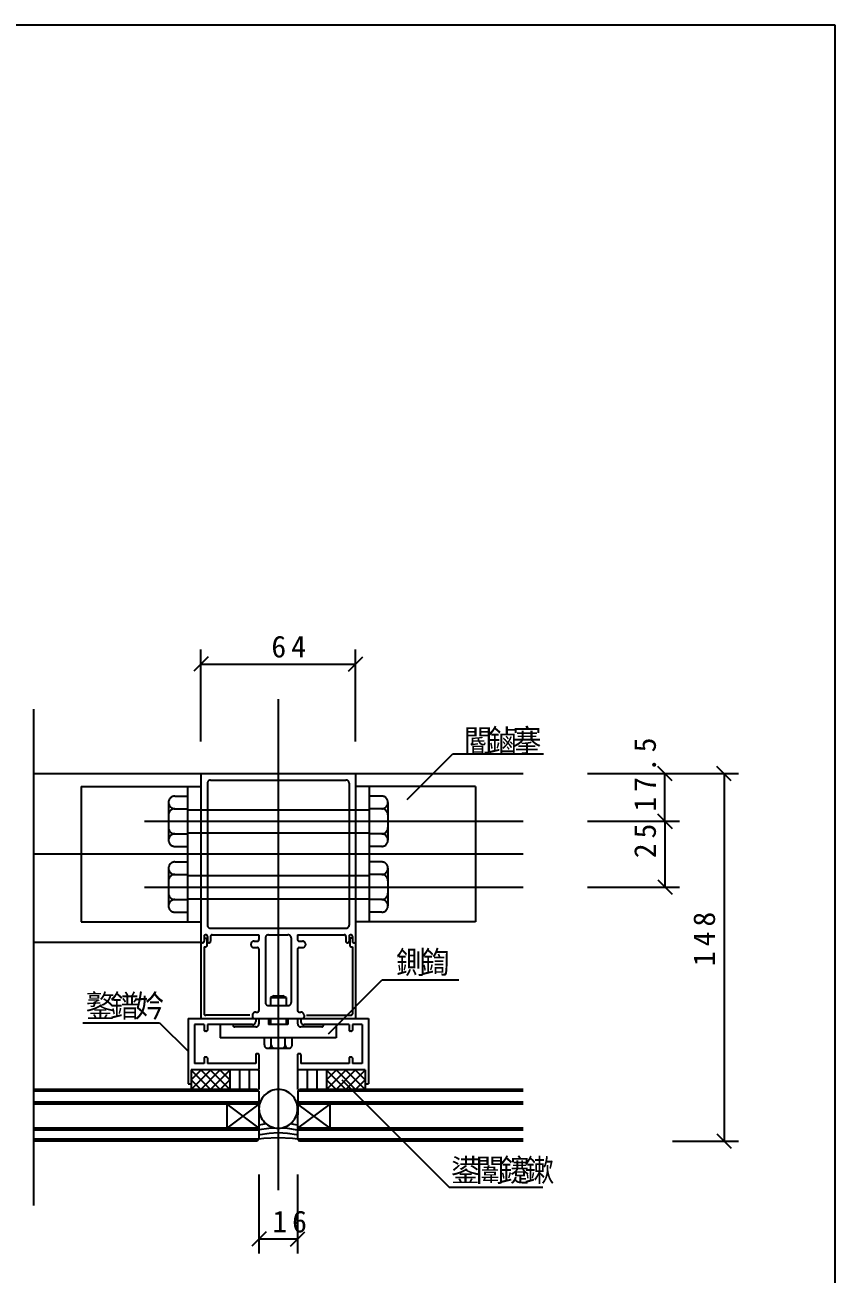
# Model space of a CAD drawing. Header units: metres. Extents: x 0 to 420, y 0 to 297.
# Drawn here: x 308.3 to 420, y 124.6 to 297 of the extents above; entities that cross this region are included whole.
import ezdxf

# ---------------------------------------------------------------- set-up
doc = ezdxf.new("R2010")
doc.units = ezdxf.units.M

msp = doc.modelspace()

# ---------------------------------------------------------------- linework, layer by layer
for p, q in [((420, 297), (0, 297)), ((420, 0), (420, 297)), ((332.54, 198.2), (332.54, 210.87)), ((353.88, 198.2), (353.88, 210.87)), ((333.54, 209.87), (331.54, 207.87)), ((332.54, 208.87), (353.88, 208.87)), ((352.88, 207.87), (354.88, 209.87)), ((343.21, 204.04), (343.21, 136.29)), ((309.43, 202.65), (309.43, 134.2)), ((360.99, 190.2), (367.27, 196.48)), ((367.27, 196.48), (379.77, 196.48)), ((309.43, 193.76), (376.99, 193.76)), ((332.54, 193.76), (332.54, 171.54)), ((353.88, 193.76), (353.88, 171.54)), ((385.88, 193.76), (398.54, 193.76)), ((397.54, 192.76), (395.54, 194.76)), ((396.54, 187.18), (396.54, 193.76)), ((397.59, 193.76), (406.7, 193.76)), ((405.7, 192.76), (403.7, 194.76)), ((404.7, 193.76), (404.7, 143.09)), ((316.01, 191.98), (316.01, 173.31)), ((316.01, 191.98), (332.54, 191.98)), ((330.68, 191.98), (330.68, 173.31)), ((333.43, 192.43), (333.43, 172.87)), ((333.88, 192.87), (352.54, 192.87)), ((352.99, 192.43), (352.99, 172.87)), ((370.41, 191.98), (353.88, 191.98)), ((355.74, 191.98), (355.74, 173.31)), ((370.41, 191.98), (370.41, 173.31)), ((328.08, 189.78), (328.08, 184.58)), ((328.94, 190.65), (330.68, 190.65)), ((357.48, 190.65), (355.74, 190.65)), ((358.34, 189.78), (358.34, 184.58)), ((328.08, 188.05), (328.08, 186.31)), ((328.94, 188.91), (330.68, 188.91)), ((330.68, 188.78), (355.74, 188.78)), ((357.48, 188.91), (355.74, 188.91)), ((358.34, 188.05), (358.34, 186.31)), ((395.54, 188.18), (397.54, 186.18)), ((397.54, 186.18), (395.54, 188.18)), ((324.74, 187.18), (376.99, 187.18)), ((385.88, 187.18), (398.54, 187.18)), ((385.88, 187.18), (398.54, 187.18)), ((396.54, 187.18), (396.54, 178.11)), ((328.94, 185.45), (330.68, 185.45)), ((330.68, 185.58), (355.74, 185.58)), ((357.48, 185.45), (355.74, 185.45)), ((328.94, 183.71), (330.68, 183.71)), ((357.48, 183.71), (355.74, 183.71)), ((376.99, 182.65), (309.43, 182.65)), ((328.94, 181.58), (330.68, 181.58)), ((357.48, 181.58), (355.74, 181.58)), ((328.08, 180.71), (328.08, 175.51)), ((328.94, 179.85), (330.68, 179.85)), ((330.68, 179.71), (355.74, 179.71)), ((357.48, 179.85), (355.74, 179.85)), ((358.34, 180.71), (358.34, 175.51)), ((324.74, 178.11), (376.99, 178.11)), ((328.08, 178.98), (328.08, 177.25)), ((358.34, 178.98), (358.34, 177.25)), ((385.88, 178.11), (398.54, 178.11)), ((395.54, 179.11), (397.54, 177.11)), ((328.94, 176.38), (330.68, 176.38)), ((330.68, 176.51), (355.74, 176.51)), ((357.48, 176.38), (355.74, 176.38)), ((328.94, 174.65), (330.68, 174.65)), ((357.48, 174.65), (355.74, 174.65)), ((316.01, 173.31), (332.54, 173.31)), ((333.88, 172.43), (352.54, 172.43)), ((370.41, 173.31), (353.88, 173.31)), ((332.54, 171.54), (332.54, 170.65)), ((332.99, 171.31), (332.99, 170.65)), ((332.99, 171.08), (333.36, 171.08)), ((333.21, 171.54), (333.21, 171.54)), ((333.36, 171.08), (333.36, 169.96)), ((333.43, 171.31), (333.43, 170.65)), ((333.88, 171.31), (333.88, 170.65)), ((334.1, 171.54), (340.54, 171.54)), ((340.54, 171.54), (340.54, 170.87)), ((341.43, 171.09), (341.43, 162.2)), ((341.88, 171.54), (344.54, 171.54)), ((344.99, 171.09), (344.99, 162.2)), ((345.88, 171.54), (352.32, 171.54)), ((345.88, 171.54), (345.88, 170.87)), ((352.54, 171.31), (352.54, 170.65)), ((352.99, 171.31), (352.99, 170.65)), ((353.43, 171.08), (353.06, 171.08)), ((353.06, 171.08), (353.06, 169.96)), ((353.43, 171.31), (353.43, 170.65)), ((353.88, 171.54), (353.88, 170.65)), ((332.58, 170.46), (309.43, 170.46)), ((332.54, 170.65), (332.54, 170.56)), ((332.54, 170.56), (332.54, 159.98)), ((332.77, 170.43), (332.68, 170.43)), ((332.99, 169.88), (332.99, 160.65)), ((333.65, 170.43), (333.65, 170.43)), ((339.88, 170.65), (340.32, 170.65)), ((339.88, 169.76), (340.32, 169.76)), ((340.54, 169.54), (340.54, 161.09)), ((345.88, 169.54), (345.88, 161.09)), ((346.1, 170.65), (346.54, 170.65)), ((346.1, 169.76), (346.54, 169.76)), ((352.77, 170.43), (352.77, 170.43)), ((353.43, 169.88), (353.43, 160.65)), ((353.65, 170.43), (353.74, 170.43)), ((353.88, 170.65), (353.88, 170.56)), ((353.88, 170.56), (353.88, 159.98)), ((350.13, 157.87), (357.53, 165.33)), ((357.53, 165.33), (368.1, 165.32)), ((342.14, 162.86), (342.14, 161.76)), ((342.14, 162.86), (344.28, 162.86)), ((342.58, 163.09), (343.84, 163.09)), ((344.28, 162.86), (344.28, 161.76)), ((339.3, 160.43), (333.21, 160.43)), ((339.66, 160.43), (339.65, 160.2)), ((340.1, 160.87), (340.32, 160.87)), ((341.88, 161.76), (344.54, 161.76)), ((346.1, 160.87), (346.32, 160.87)), ((346.77, 160.43), (346.77, 160.2)), ((347.12, 160.43), (353.21, 160.43)), ((316.27, 159.4), (326.84, 159.4)), ((326.84, 159.4), (330.77, 155.47)), ((330.77, 159.98), (355.65, 159.98)), ((330.77, 159.98), (330.77, 150.96)), ((331.65, 159.14), (331.65, 153.76)), ((332.99, 159.14), (331.65, 159.14)), ((332.99, 159.14), (332.99, 158.38)), ((339.65, 159.14), (333.43, 159.14)), ((333.43, 159.14), (333.43, 158.38)), ((335.21, 159.14), (335.21, 157.31)), ((336.99, 159.14), (336.99, 159.05)), ((340.1, 158.83), (337.21, 158.83)), ((340.1, 159.98), (340.1, 159.58)), ((340.54, 159.98), (340.54, 159.27)), ((341.88, 159.98), (341.88, 159.14)), ((344.54, 159.14), (341.88, 159.14)), ((342.14, 159.98), (342.14, 159.14)), ((344.28, 159.98), (344.28, 159.14)), ((344.54, 159.98), (344.54, 159.14)), ((345.88, 159.98), (345.88, 159.27)), ((346.32, 159.98), (346.32, 159.58)), ((349.21, 158.83), (346.32, 158.83)), ((352.99, 159.14), (346.77, 159.14)), ((349.43, 159.14), (349.43, 159.05)), ((351.21, 159.14), (351.21, 157.31)), ((352.99, 159.14), (352.99, 158.38)), ((354.77, 159.14), (353.43, 159.14)), ((353.43, 159.14), (353.43, 158.38)), ((354.77, 159.14), (354.77, 153.76)), ((355.65, 159.98), (355.65, 150.96)), ((333.3, 158.25), (333.12, 158.25)), ((351.21, 157.31), (335.21, 157.31)), ((341.29, 156.35), (341.29, 157.31)), ((342.25, 156.35), (342.25, 157.31)), ((344.17, 156.35), (344.17, 157.31)), ((345.13, 156.35), (345.13, 157.31)), ((353.3, 158.25), (353.12, 158.25)), ((344.65, 155.87), (341.77, 155.87)), ((343.69, 155.87), (342.73, 155.87)), ((332.99, 153.76), (331.65, 153.76)), ((332.99, 154.51), (332.99, 153.76)), ((333.3, 154.65), (333.12, 154.65)), ((333.43, 154.51), (333.43, 153.76)), ((340.1, 153.76), (333.43, 153.76)), ((340.1, 154.99), (340.1, 153.76)), ((340.41, 155.13), (340.23, 155.13)), ((340.54, 154.99), (340.54, 153.05)), ((345.88, 154.99), (345.88, 153.05)), ((346.19, 155.13), (346.01, 155.13)), ((346.32, 154.99), (346.32, 153.76)), ((352.99, 153.76), (346.32, 153.76)), ((352.99, 154.51), (352.99, 153.76)), ((353.3, 154.65), (353.12, 154.65)), ((353.43, 154.51), (353.43, 153.76)), ((354.77, 153.76), (353.43, 153.76)), ((340.41, 152.91), (331.21, 152.91)), ((331.21, 152.91), (331.21, 150.2)), ((331.21, 151.54), (332.59, 152.91)), ((331.21, 150.2), (333.92, 152.91)), ((333.88, 150.2), (331.21, 152.87)), ((335.21, 150.2), (332.54, 152.91)), ((332.54, 150.2), (335.21, 152.91)), ((336.54, 150.2), (333.83, 152.91)), ((333.88, 150.2), (336.54, 152.87)), ((336.54, 151.54), (335.17, 152.91)), ((336.54, 152.91), (336.54, 150.2)), ((337.88, 152.91), (337.88, 150.2)), ((339.21, 152.91), (339.21, 150.2)), ((340.54, 152.91), (340.54, 150.2)), ((345.88, 152.91), (345.88, 150.2)), ((355.21, 152.91), (346.01, 152.91)), ((347.21, 152.91), (347.21, 150.2)), ((348.54, 152.91), (348.54, 150.2)), ((349.88, 152.91), (349.88, 150.2)), ((349.88, 151.54), (351.25, 152.91)), ((349.88, 150.2), (352.59, 152.91)), ((352.54, 150.2), (349.88, 152.87)), ((353.88, 150.2), (351.21, 152.91)), ((351.21, 150.2), (353.88, 152.91)), ((355.21, 150.2), (352.5, 152.91)), ((352.54, 150.2), (355.21, 152.87)), ((355.21, 151.54), (353.83, 152.91)), ((355.21, 152.91), (355.21, 150.2)), ((340.28, 150.2), (309.43, 150.2)), ((330.77, 150.96), (331.21, 150.96)), ((332.54, 150.2), (331.21, 151.54)), ((335.21, 150.2), (336.54, 151.54)), ((340.54, 149.94), (340.28, 150.2)), ((345.89, 149.94), (346.15, 150.21)), ((376.99, 150.2), (346.15, 150.2)), ((351.21, 150.2), (349.88, 151.54)), ((351.98, 151.51), (366.76, 136.73)), ((353.88, 150.2), (355.21, 151.54)), ((355.21, 150.96), (355.65, 150.96)), ((340.54, 149.94), (309.43, 149.94)), ((340.54, 148.43), (309.43, 148.43)), ((340.54, 149.94), (340.54, 143.36)), ((376.99, 149.94), (345.88, 149.94)), ((345.89, 149.94), (345.88, 143.36)), ((376.99, 148.43), (345.88, 148.43)), ((340.54, 148.16), (309.43, 148.16)), ((336.1, 148.16), (340.54, 144.87)), ((340.54, 148.16), (336.1, 144.87)), ((336.1, 148.16), (336.1, 144.87)), ((376.99, 148.16), (345.88, 148.16)), ((345.88, 148.16), (350.32, 144.87)), ((350.32, 148.16), (345.88, 144.87)), ((350.32, 148.16), (350.32, 144.87)), ((340.54, 144.87), (309.43, 144.87)), ((376.99, 144.87), (345.88, 144.87)), ((340.54, 144.6), (309.43, 144.6)), ((340.54, 143.36), (309.43, 143.36)), ((340.28, 143.09), (309.43, 143.09)), ((340.54, 143.36), (340.28, 143.09)), ((376.99, 144.6), (345.88, 144.6)), ((376.99, 143.36), (345.88, 143.36)), ((345.89, 143.36), (346.15, 143.09)), ((376.99, 143.09), (346.15, 143.09)), ((397.59, 143.09), (406.7, 143.09)), ((403.7, 144.09), (405.7, 142.09)), ((340.54, 138.47), (340.54, 127.58)), ((345.88, 138.47), (345.88, 127.58)), ((366.76, 136.73), (379.72, 136.73)), ((341.54, 130.58), (339.54, 128.58)), ((340.54, 129.58), (345.88, 129.58)), ((344.88, 128.58), (346.88, 130.58))]:
    msp.add_line(p, q)
for points in [[(333.88, 192.87), (333.83, 192.87), (333.79, 192.86), (333.75, 192.85), (333.71, 192.84), (333.67, 192.82), (333.63, 192.8), (333.59, 192.77), (333.56, 192.74), (333.53, 192.71), (333.51, 192.67), (333.48, 192.64), (333.47, 192.6), (333.45, 192.55), (333.44, 192.51), (333.43, 192.47), (333.43, 192.43), (333.43, 192.43)], [(352.99, 192.43), (352.99, 192.47), (352.98, 192.51), (352.97, 192.55), (352.95, 192.6), (352.94, 192.64), (352.91, 192.67), (352.89, 192.71), (352.86, 192.74), (352.83, 192.77), (352.79, 192.8), (352.75, 192.82), (352.71, 192.84), (352.67, 192.85), (352.63, 192.86), (352.59, 192.87), (352.54, 192.87), (352.54, 192.87)], [(328.94, 190.65), (328.86, 190.64), (328.77, 190.63), (328.69, 190.61), (328.61, 190.58), (328.53, 190.55), (328.46, 190.5), (328.39, 190.45), (328.33, 190.39), (328.27, 190.33), (328.22, 190.26), (328.18, 190.19), (328.14, 190.11), (328.11, 190.03), (328.09, 189.95), (328.08, 189.87), (328.08, 189.78), (328.08, 189.7), (328.09, 189.61), (328.11, 189.53), (328.14, 189.45), (328.18, 189.37), (328.22, 189.3), (328.27, 189.23), (328.33, 189.17), (328.39, 189.11), (328.46, 189.06), (328.53, 189.02), (328.61, 188.98), (328.69, 188.95), (328.77, 188.93), (328.86, 188.92), (328.94, 188.91)], [(357.48, 188.91), (357.56, 188.92), (357.65, 188.93), (357.73, 188.95), (357.81, 188.98), (357.89, 189.02), (357.96, 189.06), (358.03, 189.11), (358.09, 189.17), (358.15, 189.23), (358.2, 189.3), (358.24, 189.37), (358.28, 189.45), (358.31, 189.53), (358.33, 189.61), (358.34, 189.7), (358.34, 189.78), (358.34, 189.87), (358.33, 189.95), (358.31, 190.03), (358.28, 190.11), (358.24, 190.19), (358.2, 190.26), (358.15, 190.33), (358.09, 190.39), (358.03, 190.45), (357.96, 190.5), (357.89, 190.55), (357.81, 190.58), (357.73, 190.61), (357.65, 190.63), (357.56, 190.64), (357.48, 190.65), (357.48, 190.65)], [(328.94, 188.91), (328.86, 188.91), (328.77, 188.9), (328.69, 188.88), (328.61, 188.85), (328.53, 188.81), (328.46, 188.77), (328.39, 188.72), (328.33, 188.66), (328.27, 188.6), (328.22, 188.53), (328.18, 188.46), (328.14, 188.38), (328.11, 188.3), (328.09, 188.22), (328.08, 188.13), (328.08, 188.05), (328.08, 188.05)], [(358.34, 188.05), (358.34, 188.13), (358.33, 188.22), (358.31, 188.3), (358.28, 188.38), (358.24, 188.46), (358.2, 188.53), (358.15, 188.6), (358.09, 188.66), (358.03, 188.72), (357.96, 188.77), (357.89, 188.81), (357.81, 188.85), (357.73, 188.88), (357.65, 188.9), (357.56, 188.91), (357.48, 188.91), (357.48, 188.91)], [(328.08, 186.31), (328.08, 186.23), (328.09, 186.15), (328.11, 186.06), (328.14, 185.98), (328.18, 185.91), (328.22, 185.83), (328.27, 185.77), (328.33, 185.7), (328.39, 185.64), (328.46, 185.59), (328.53, 185.55), (328.61, 185.51), (328.69, 185.49), (328.77, 185.46), (328.86, 185.45), (328.94, 185.45)], [(357.48, 185.45), (357.56, 185.45), (357.65, 185.46), (357.73, 185.49), (357.81, 185.51), (357.89, 185.55), (357.96, 185.59), (358.03, 185.64), (358.09, 185.7), (358.15, 185.77), (358.2, 185.83), (358.24, 185.91), (358.28, 185.98), (358.31, 186.06), (358.33, 186.15), (358.34, 186.23), (358.34, 186.31)], [(328.94, 185.45), (328.86, 185.44), (328.77, 185.43), (328.69, 185.41), (328.61, 185.38), (328.53, 185.35), (328.46, 185.3), (328.39, 185.25), (328.33, 185.19), (328.27, 185.13), (328.22, 185.06), (328.18, 184.99), (328.14, 184.91), (328.11, 184.83), (328.09, 184.75), (328.08, 184.67), (328.08, 184.58), (328.08, 184.5), (328.09, 184.41), (328.11, 184.33), (328.14, 184.25), (328.18, 184.17), (328.22, 184.1), (328.27, 184.03), (328.33, 183.97), (328.39, 183.91), (328.46, 183.86), (328.53, 183.82), (328.61, 183.78), (328.69, 183.75), (328.77, 183.73), (328.86, 183.72), (328.94, 183.71)], [(357.48, 183.71), (357.56, 183.72), (357.65, 183.73), (357.73, 183.75), (357.81, 183.78), (357.89, 183.82), (357.96, 183.86), (358.03, 183.91), (358.09, 183.97), (358.15, 184.03), (358.2, 184.1), (358.24, 184.17), (358.28, 184.25), (358.31, 184.33), (358.33, 184.41), (358.34, 184.5), (358.34, 184.58), (358.34, 184.67), (358.33, 184.75), (358.31, 184.83), (358.28, 184.91), (358.24, 184.99), (358.2, 185.06), (358.15, 185.13), (358.09, 185.19), (358.03, 185.25), (357.96, 185.3), (357.89, 185.35), (357.81, 185.38), (357.73, 185.41), (357.65, 185.43), (357.56, 185.44), (357.48, 185.45), (357.48, 185.45)], [(328.94, 181.58), (328.86, 181.58), (328.77, 181.56), (328.69, 181.54), (328.61, 181.52), (328.53, 181.48), (328.46, 181.44), (328.39, 181.38), (328.33, 181.33), (328.27, 181.26), (328.22, 181.2), (328.18, 181.12), (328.14, 181.05), (328.11, 180.97), (328.09, 180.88), (328.08, 180.8), (328.08, 180.71), (328.08, 180.63), (328.09, 180.55), (328.11, 180.46), (328.14, 180.38), (328.18, 180.31), (328.22, 180.23), (328.27, 180.17), (328.33, 180.1), (328.39, 180.04), (328.46, 179.99), (328.53, 179.95), (328.61, 179.91), (328.69, 179.89), (328.77, 179.86), (328.86, 179.85), (328.94, 179.85)], [(357.48, 179.85), (357.56, 179.85), (357.65, 179.86), (357.73, 179.89), (357.81, 179.91), (357.89, 179.95), (357.96, 179.99), (358.03, 180.04), (358.09, 180.1), (358.15, 180.17), (358.2, 180.23), (358.24, 180.31), (358.28, 180.38), (358.31, 180.46), (358.33, 180.55), (358.34, 180.63), (358.34, 180.71), (358.34, 180.8), (358.33, 180.88), (358.31, 180.97), (358.28, 181.05), (358.24, 181.12), (358.2, 181.2), (358.15, 181.26), (358.09, 181.33), (358.03, 181.38), (357.96, 181.44), (357.89, 181.48), (357.81, 181.52), (357.73, 181.54), (357.65, 181.56), (357.56, 181.58), (357.48, 181.58), (357.48, 181.58)], [(328.94, 179.85), (328.86, 179.84), (328.77, 179.83), (328.69, 179.81), (328.61, 179.78), (328.53, 179.75), (328.46, 179.7), (328.39, 179.65), (328.33, 179.59), (328.27, 179.53), (328.22, 179.46), (328.18, 179.39), (328.14, 179.31), (328.11, 179.23), (328.09, 179.15), (328.08, 179.07), (328.08, 178.98), (328.08, 178.98)], [(358.34, 178.98), (358.34, 179.07), (358.33, 179.15), (358.31, 179.23), (358.28, 179.31), (358.24, 179.39), (358.2, 179.46), (358.15, 179.53), (358.09, 179.59), (358.03, 179.65), (357.96, 179.7), (357.89, 179.75), (357.81, 179.78), (357.73, 179.81), (357.65, 179.83), (357.56, 179.84), (357.48, 179.85), (357.48, 179.85)], [(328.08, 177.25), (328.08, 177.16), (328.09, 177.08), (328.11, 177), (328.14, 176.92), (328.18, 176.84), (328.22, 176.77), (328.27, 176.7), (328.33, 176.64), (328.39, 176.58), (328.46, 176.53), (328.53, 176.48), (328.61, 176.45), (328.69, 176.42), (328.77, 176.4), (328.86, 176.39), (328.94, 176.38)], [(328.94, 176.38), (328.86, 176.38), (328.77, 176.36), (328.69, 176.34), (328.61, 176.32), (328.53, 176.28), (328.46, 176.24), (328.39, 176.18), (328.33, 176.13), (328.27, 176.06), (328.22, 176), (328.18, 175.92), (328.14, 175.85), (328.11, 175.77), (328.09, 175.68), (328.08, 175.6), (328.08, 175.51), (328.08, 175.43), (328.09, 175.35), (328.11, 175.26), (328.14, 175.18), (328.18, 175.11), (328.22, 175.03), (328.27, 174.97), (328.33, 174.9), (328.39, 174.84), (328.46, 174.79), (328.53, 174.75), (328.61, 174.71), (328.69, 174.69), (328.77, 174.66), (328.86, 174.65), (328.94, 174.65)], [(357.48, 176.38), (357.56, 176.39), (357.65, 176.4), (357.73, 176.42), (357.81, 176.45), (357.89, 176.48), (357.96, 176.53), (358.03, 176.58), (358.09, 176.64), (358.15, 176.7), (358.2, 176.77), (358.24, 176.84), (358.28, 176.92), (358.31, 177), (358.33, 177.08), (358.34, 177.16), (358.34, 177.25)], [(357.48, 174.65), (357.56, 174.65), (357.65, 174.66), (357.73, 174.69), (357.81, 174.71), (357.89, 174.75), (357.96, 174.79), (358.03, 174.84), (358.09, 174.9), (358.15, 174.97), (358.2, 175.03), (358.24, 175.11), (358.28, 175.18), (358.31, 175.26), (358.33, 175.35), (358.34, 175.43), (358.34, 175.51), (358.34, 175.6), (358.33, 175.68), (358.31, 175.77), (358.28, 175.85), (358.24, 175.92), (358.2, 176), (358.15, 176.06), (358.09, 176.13), (358.03, 176.18), (357.96, 176.24), (357.89, 176.28), (357.81, 176.32), (357.73, 176.34), (357.65, 176.36), (357.56, 176.38), (357.48, 176.38), (357.48, 176.38)], [(333.43, 172.87), (333.43, 172.83), (333.44, 172.78), (333.45, 172.74), (333.47, 172.7), (333.48, 172.66), (333.51, 172.62), (333.53, 172.59), (333.56, 172.56), (333.59, 172.53), (333.63, 172.5), (333.67, 172.48), (333.71, 172.46), (333.75, 172.45), (333.79, 172.43), (333.83, 172.43), (333.88, 172.43)], [(352.54, 172.43), (352.59, 172.43), (352.63, 172.43), (352.67, 172.45), (352.71, 172.46), (352.75, 172.48), (352.79, 172.5), (352.83, 172.53), (352.86, 172.56), (352.89, 172.59), (352.91, 172.62), (352.94, 172.66), (352.95, 172.7), (352.97, 172.74), (352.98, 172.78), (352.99, 172.83), (352.99, 172.87)], [(333.21, 171.54), (333.19, 171.54), (333.17, 171.53), (333.15, 171.53), (333.12, 171.52), (333.11, 171.51), (333.09, 171.5), (333.07, 171.49), (333.05, 171.47), (333.04, 171.46), (333.03, 171.44), (333.01, 171.42), (333, 171.4), (333, 171.38), (332.99, 171.36), (332.99, 171.34), (332.99, 171.31), (332.99, 171.31)], [(333.43, 171.31), (333.43, 171.34), (333.43, 171.36), (333.42, 171.38), (333.42, 171.4), (333.41, 171.42), (333.39, 171.44), (333.38, 171.46), (333.37, 171.47), (333.35, 171.49), (333.33, 171.5), (333.31, 171.51), (333.3, 171.52), (333.27, 171.53), (333.25, 171.53), (333.23, 171.54), (333.21, 171.54), (333.21, 171.54)], [(334.1, 171.54), (334.08, 171.54), (334.06, 171.53), (334.03, 171.53), (334.01, 171.52), (333.99, 171.51), (333.98, 171.5), (333.96, 171.49), (333.94, 171.47), (333.93, 171.46), (333.91, 171.44), (333.9, 171.42), (333.89, 171.4), (333.89, 171.38), (333.88, 171.36), (333.88, 171.34), (333.88, 171.31), (333.88, 171.31)], [(340.32, 170.65), (340.34, 170.65), (340.36, 170.65), (340.39, 170.66), (340.41, 170.67), (340.43, 170.67), (340.44, 170.69), (340.46, 170.7), (340.48, 170.71), (340.49, 170.73), (340.51, 170.75), (340.52, 170.77), (340.53, 170.79), (340.53, 170.81), (340.54, 170.83), (340.54, 170.85), (340.54, 170.87)], [(341.88, 171.54), (341.83, 171.53), (341.79, 171.53), (341.75, 171.52), (341.71, 171.5), (341.67, 171.48), (341.63, 171.46), (341.59, 171.44), (341.56, 171.41), (341.53, 171.37), (341.51, 171.34), (341.48, 171.3), (341.47, 171.26), (341.45, 171.22), (341.44, 171.18), (341.43, 171.14), (341.43, 171.09), (341.43, 171.09)], [(344.99, 171.09), (344.99, 171.14), (344.98, 171.18), (344.97, 171.22), (344.95, 171.26), (344.94, 171.3), (344.91, 171.34), (344.89, 171.37), (344.86, 171.41), (344.83, 171.44), (344.79, 171.46), (344.75, 171.48), (344.71, 171.5), (344.67, 171.52), (344.63, 171.53), (344.59, 171.53), (344.54, 171.54), (344.54, 171.54)], [(345.88, 170.87), (345.88, 170.85), (345.88, 170.83), (345.89, 170.81), (345.89, 170.79), (345.9, 170.77), (345.91, 170.75), (345.93, 170.73), (345.94, 170.71), (345.96, 170.7), (345.98, 170.69), (345.99, 170.67), (346.01, 170.67), (346.03, 170.66), (346.06, 170.65), (346.08, 170.65), (346.1, 170.65)], [(352.54, 171.31), (352.54, 171.34), (352.54, 171.36), (352.53, 171.38), (352.53, 171.4), (352.52, 171.42), (352.51, 171.44), (352.49, 171.46), (352.48, 171.47), (352.46, 171.49), (352.44, 171.5), (352.43, 171.51), (352.41, 171.52), (352.39, 171.53), (352.36, 171.53), (352.34, 171.54), (352.32, 171.54), (352.32, 171.54)], [(353.21, 171.54), (353.19, 171.54), (353.17, 171.53), (353.15, 171.53), (353.12, 171.52), (353.11, 171.51), (353.09, 171.5), (353.07, 171.49), (353.05, 171.47), (353.04, 171.46), (353.03, 171.44), (353.01, 171.42), (353, 171.4), (353, 171.38), (352.99, 171.36), (352.99, 171.34), (352.99, 171.31), (352.99, 171.31)], [(353.43, 171.31), (353.43, 171.34), (353.43, 171.36), (353.42, 171.38), (353.42, 171.4), (353.41, 171.42), (353.39, 171.44), (353.38, 171.46), (353.37, 171.47), (353.35, 171.49), (353.33, 171.5), (353.31, 171.51), (353.3, 171.52), (353.27, 171.53), (353.25, 171.53), (353.23, 171.54), (353.21, 171.54), (353.21, 171.54)], [(332.54, 170.56), (332.54, 170.55), (332.55, 170.53), (332.55, 170.52), (332.55, 170.51), (332.56, 170.5), (332.57, 170.49), (332.57, 170.47), (332.58, 170.46), (332.59, 170.46), (332.6, 170.45), (332.61, 170.44), (332.63, 170.44), (332.64, 170.43), (332.65, 170.43), (332.66, 170.43), (332.68, 170.43)], [(332.77, 170.43), (332.79, 170.43), (332.81, 170.43), (332.83, 170.44), (332.85, 170.44), (332.87, 170.45), (332.89, 170.46), (332.91, 170.48), (332.92, 170.49), (332.94, 170.51), (332.95, 170.52), (332.96, 170.54), (332.97, 170.56), (332.98, 170.58), (332.98, 170.6), (332.99, 170.63), (332.99, 170.65)], [(332.99, 169.88), (333.01, 169.87), (333.05, 169.87), (333.09, 169.86), (333.13, 169.87), (333.17, 169.87), (333.21, 169.88), (333.25, 169.9), (333.29, 169.91), (333.32, 169.94), (333.36, 169.96), (333.36, 169.96)], [(333.43, 170.65), (333.43, 170.63), (333.44, 170.6), (333.44, 170.58), (333.45, 170.56), (333.46, 170.54), (333.47, 170.52), (333.48, 170.51), (333.5, 170.49), (333.51, 170.48), (333.53, 170.46), (333.55, 170.45), (333.57, 170.44), (333.59, 170.44), (333.61, 170.43), (333.63, 170.43), (333.65, 170.43)], [(333.65, 170.43), (333.68, 170.43), (333.7, 170.43), (333.72, 170.44), (333.74, 170.44), (333.76, 170.45), (333.78, 170.46), (333.8, 170.48), (333.81, 170.49), (333.83, 170.51), (333.84, 170.52), (333.85, 170.54), (333.86, 170.56), (333.87, 170.58), (333.87, 170.6), (333.88, 170.63), (333.88, 170.65)], [(339.88, 170.65), (339.83, 170.65), (339.79, 170.64), (339.75, 170.63), (339.71, 170.61), (339.67, 170.6), (339.63, 170.57), (339.59, 170.55), (339.56, 170.52), (339.53, 170.49), (339.51, 170.45), (339.48, 170.41), (339.47, 170.37), (339.45, 170.33), (339.44, 170.29), (339.43, 170.25), (339.43, 170.2), (339.43, 170.2)], [(339.43, 170.2), (339.43, 170.16), (339.44, 170.12), (339.45, 170.07), (339.47, 170.03), (339.48, 169.99), (339.51, 169.96), (339.53, 169.92), (339.56, 169.89), (339.59, 169.86), (339.63, 169.83), (339.67, 169.81), (339.71, 169.79), (339.75, 169.78), (339.79, 169.77), (339.83, 169.76), (339.88, 169.76)], [(340.54, 169.54), (340.54, 169.56), (340.54, 169.58), (340.53, 169.6), (340.53, 169.62), (340.52, 169.64), (340.51, 169.66), (340.49, 169.68), (340.48, 169.69), (340.46, 169.71), (340.44, 169.72), (340.43, 169.73), (340.41, 169.74), (340.39, 169.75), (340.36, 169.76), (340.34, 169.76), (340.32, 169.76), (340.32, 169.76)], [(346.1, 169.76), (346.08, 169.76), (346.06, 169.76), (346.03, 169.75), (346.01, 169.74), (345.99, 169.73), (345.98, 169.72), (345.96, 169.71), (345.94, 169.69), (345.93, 169.68), (345.91, 169.66), (345.9, 169.64), (345.89, 169.62), (345.89, 169.6), (345.88, 169.58), (345.88, 169.56), (345.88, 169.54), (345.88, 169.54)], [(346.99, 170.2), (346.99, 170.25), (346.98, 170.29), (346.97, 170.33), (346.95, 170.37), (346.94, 170.41), (346.91, 170.45), (346.89, 170.49), (346.86, 170.52), (346.83, 170.55), (346.79, 170.57), (346.75, 170.6), (346.71, 170.61), (346.67, 170.63), (346.63, 170.64), (346.59, 170.65), (346.54, 170.65), (346.54, 170.65)], [(346.54, 169.76), (346.59, 169.76), (346.63, 169.77), (346.67, 169.78), (346.71, 169.79), (346.75, 169.81), (346.79, 169.83), (346.83, 169.86), (346.86, 169.89), (346.89, 169.92), (346.91, 169.96), (346.94, 169.99), (346.95, 170.03), (346.97, 170.07), (346.98, 170.12), (346.99, 170.16), (346.99, 170.2)], [(352.54, 170.65), (352.54, 170.63), (352.55, 170.6), (352.55, 170.58), (352.56, 170.56), (352.57, 170.54), (352.58, 170.52), (352.59, 170.51), (352.61, 170.49), (352.62, 170.48), (352.64, 170.46), (352.66, 170.45), (352.68, 170.44), (352.7, 170.44), (352.72, 170.43), (352.74, 170.43), (352.77, 170.43)], [(352.77, 170.43), (352.79, 170.43), (352.81, 170.43), (352.83, 170.44), (352.85, 170.44), (352.87, 170.45), (352.89, 170.46), (352.91, 170.48), (352.92, 170.49), (352.94, 170.51), (352.95, 170.52), (352.96, 170.54), (352.97, 170.56), (352.98, 170.58), (352.98, 170.6), (352.99, 170.63), (352.99, 170.65)], [(353.06, 169.96), (353.06, 169.96), (353.1, 169.94), (353.13, 169.91), (353.17, 169.9), (353.21, 169.88), (353.25, 169.87), (353.29, 169.87), (353.33, 169.86), (353.37, 169.87), (353.41, 169.87), (353.43, 169.88)], [(353.43, 170.65), (353.43, 170.63), (353.44, 170.6), (353.44, 170.58), (353.45, 170.56), (353.46, 170.54), (353.47, 170.52), (353.48, 170.51), (353.5, 170.49), (353.51, 170.48), (353.53, 170.46), (353.55, 170.45), (353.57, 170.44), (353.59, 170.44), (353.61, 170.43), (353.63, 170.43), (353.65, 170.43)], [(353.74, 170.43), (353.76, 170.43), (353.77, 170.43), (353.78, 170.43), (353.79, 170.44), (353.81, 170.44), (353.82, 170.45), (353.83, 170.46), (353.84, 170.46), (353.85, 170.47), (353.85, 170.49), (353.86, 170.5), (353.87, 170.51), (353.87, 170.52), (353.87, 170.53), (353.88, 170.55), (353.88, 170.56)], [(341.43, 162.2), (341.43, 162.16), (341.44, 162.12), (341.45, 162.07), (341.47, 162.03), (341.48, 161.99), (341.51, 161.96), (341.53, 161.92), (341.56, 161.89), (341.59, 161.86), (341.63, 161.83), (341.67, 161.81), (341.71, 161.79), (341.75, 161.78), (341.79, 161.77), (341.83, 161.76), (341.88, 161.76)], [(342.58, 163.09), (342.35, 162.98), (342.15, 162.86), (342.14, 162.86)], [(344.28, 162.86), (344.07, 162.98), (343.85, 163.09), (343.84, 163.09)], [(344.54, 161.76), (344.59, 161.76), (344.63, 161.77), (344.67, 161.78), (344.71, 161.79), (344.75, 161.81), (344.79, 161.83), (344.83, 161.86), (344.86, 161.89), (344.89, 161.92), (344.91, 161.96), (344.94, 161.99), (344.95, 162.03), (344.97, 162.07), (344.98, 162.12), (344.99, 162.16), (344.99, 162.2)], [(332.99, 160.65), (332.99, 160.63), (332.99, 160.6), (333, 160.58), (333, 160.56), (333.01, 160.54), (333.03, 160.52), (333.04, 160.51), (333.05, 160.49), (333.07, 160.48), (333.09, 160.46), (333.11, 160.45), (333.12, 160.44), (333.15, 160.44), (333.17, 160.43), (333.19, 160.43), (333.21, 160.43)], [(340.1, 160.87), (340.06, 160.87), (340.01, 160.86), (339.97, 160.85), (339.93, 160.84), (339.89, 160.82), (339.85, 160.8), (339.82, 160.77), (339.79, 160.74), (339.76, 160.71), (339.73, 160.67), (339.71, 160.64), (339.69, 160.6), (339.67, 160.56), (339.66, 160.51), (339.66, 160.47), (339.66, 160.43)], [(340.32, 160.87), (340.34, 160.87), (340.36, 160.87), (340.39, 160.88), (340.41, 160.89), (340.43, 160.9), (340.44, 160.91), (340.46, 160.92), (340.48, 160.94), (340.49, 160.95), (340.51, 160.97), (340.52, 160.99), (340.53, 161.01), (340.53, 161.03), (340.54, 161.05), (340.54, 161.07), (340.54, 161.09)], [(345.88, 161.09), (345.88, 161.07), (345.88, 161.05), (345.89, 161.03), (345.89, 161.01), (345.9, 160.99), (345.91, 160.97), (345.93, 160.95), (345.94, 160.94), (345.96, 160.92), (345.98, 160.91), (345.99, 160.9), (346.01, 160.89), (346.03, 160.88), (346.06, 160.87), (346.08, 160.87), (346.1, 160.87)], [(346.77, 160.43), (346.76, 160.47), (346.76, 160.51), (346.75, 160.55), (346.73, 160.6), (346.71, 160.64), (346.69, 160.67), (346.66, 160.71), (346.64, 160.74), (346.6, 160.77), (346.57, 160.8), (346.53, 160.82), (346.49, 160.84), (346.45, 160.85), (346.41, 160.86), (346.36, 160.87), (346.32, 160.87), (346.32, 160.87)], [(353.21, 160.43), (353.23, 160.43), (353.25, 160.43), (353.27, 160.44), (353.3, 160.44), (353.31, 160.45), (353.33, 160.46), (353.35, 160.48), (353.37, 160.49), (353.38, 160.51), (353.39, 160.52), (353.41, 160.54), (353.42, 160.56), (353.42, 160.58), (353.43, 160.6), (353.43, 160.63), (353.43, 160.65)], [(336.99, 159.05), (336.99, 159.03), (336.99, 159), (337, 158.98), (337, 158.96), (337.01, 158.94), (337.03, 158.92), (337.04, 158.91), (337.05, 158.89), (337.07, 158.88), (337.09, 158.86), (337.11, 158.85), (337.12, 158.84), (337.15, 158.84), (337.17, 158.83), (337.19, 158.83), (337.21, 158.83)], [(339.65, 160.2), (339.66, 160.18), (339.66, 160.16), (339.66, 160.14), (339.67, 160.12), (339.68, 160.1), (339.69, 160.08), (339.7, 160.06), (339.72, 160.05), (339.74, 160.03), (339.75, 160.02), (339.77, 160.01), (339.79, 160), (339.81, 159.99), (339.83, 159.99), (339.85, 159.98), (339.88, 159.98)], [(339.65, 159.14), (339.7, 159.14), (339.74, 159.15), (339.78, 159.16), (339.82, 159.17), (339.86, 159.19), (339.9, 159.21), (339.94, 159.24), (339.97, 159.27), (340, 159.3), (340.02, 159.33), (340.05, 159.37), (340.07, 159.41), (340.08, 159.45), (340.09, 159.49), (340.1, 159.54), (340.1, 159.58)], [(340.1, 158.83), (340.14, 158.83), (340.19, 158.83), (340.23, 158.85), (340.27, 158.86), (340.31, 158.88), (340.35, 158.9), (340.38, 158.93), (340.41, 158.96), (340.44, 158.99), (340.47, 159.02), (340.49, 159.06), (340.51, 159.1), (340.52, 159.14), (340.53, 159.18), (340.54, 159.23), (340.54, 159.27)], [(345.88, 159.27), (345.88, 159.23), (345.89, 159.18), (345.9, 159.14), (345.91, 159.1), (345.93, 159.06), (345.95, 159.02), (345.98, 158.99), (346.01, 158.96), (346.04, 158.93), (346.07, 158.9), (346.11, 158.88), (346.15, 158.86), (346.19, 158.85), (346.23, 158.83), (346.28, 158.83), (346.32, 158.83)], [(346.32, 159.58), (346.32, 159.54), (346.33, 159.49), (346.34, 159.45), (346.35, 159.41), (346.37, 159.37), (346.4, 159.33), (346.42, 159.3), (346.45, 159.27), (346.48, 159.24), (346.52, 159.21), (346.56, 159.19), (346.6, 159.17), (346.64, 159.16), (346.68, 159.15), (346.72, 159.14), (346.77, 159.14)], [(346.54, 159.98), (346.57, 159.98), (346.59, 159.99), (346.61, 159.99), (346.63, 160), (346.65, 160.01), (346.67, 160.02), (346.68, 160.03), (346.7, 160.05), (346.72, 160.06), (346.73, 160.08), (346.74, 160.1), (346.75, 160.12), (346.76, 160.14), (346.76, 160.16), (346.76, 160.18), (346.77, 160.2)], [(349.21, 158.83), (349.23, 158.83), (349.25, 158.83), (349.27, 158.84), (349.3, 158.84), (349.31, 158.85), (349.33, 158.86), (349.35, 158.88), (349.37, 158.89), (349.38, 158.91), (349.39, 158.92), (349.41, 158.94), (349.42, 158.96), (349.42, 158.98), (349.43, 159), (349.43, 159.03), (349.43, 159.05)], [(332.99, 158.38), (332.99, 158.37), (332.99, 158.36), (332.99, 158.34), (333, 158.33), (333, 158.32), (333.01, 158.31), (333.02, 158.3), (333.03, 158.29), (333.04, 158.28), (333.05, 158.27), (333.06, 158.26), (333.07, 158.26), (333.08, 158.25), (333.1, 158.25), (333.11, 158.25), (333.12, 158.25)], [(333.3, 158.25), (333.31, 158.25), (333.32, 158.25), (333.34, 158.25), (333.35, 158.26), (333.36, 158.26), (333.37, 158.27), (333.38, 158.28), (333.39, 158.29), (333.4, 158.3), (333.41, 158.31), (333.42, 158.32), (333.42, 158.33), (333.43, 158.34), (333.43, 158.36), (333.43, 158.37), (333.43, 158.38)], [(352.99, 158.38), (352.99, 158.37), (352.99, 158.36), (352.99, 158.34), (353, 158.33), (353, 158.32), (353.01, 158.31), (353.02, 158.3), (353.03, 158.29), (353.04, 158.28), (353.05, 158.27), (353.06, 158.26), (353.07, 158.26), (353.08, 158.25), (353.1, 158.25), (353.11, 158.25), (353.12, 158.25)], [(353.3, 158.25), (353.31, 158.25), (353.32, 158.25), (353.34, 158.25), (353.35, 158.26), (353.36, 158.26), (353.37, 158.27), (353.38, 158.28), (353.39, 158.29), (353.4, 158.3), (353.41, 158.31), (353.42, 158.32), (353.42, 158.33), (353.43, 158.34), (353.43, 158.36), (353.43, 158.37), (353.43, 158.38)], [(341.29, 156.35), (341.29, 156.31), (341.3, 156.26), (341.31, 156.22), (341.33, 156.17), (341.35, 156.13), (341.37, 156.09), (341.4, 156.05), (341.43, 156.02), (341.47, 155.98), (341.5, 155.96), (341.54, 155.93), (341.59, 155.91), (341.63, 155.9), (341.68, 155.88), (341.72, 155.88), (341.77, 155.87), (341.82, 155.88), (341.86, 155.88), (341.91, 155.9), (341.95, 155.91), (342, 155.93), (342.04, 155.96), (342.07, 155.98), (342.11, 156.02), (342.14, 156.05), (342.17, 156.09), (342.19, 156.13), (342.21, 156.17), (342.23, 156.22), (342.24, 156.26), (342.25, 156.31), (342.25, 156.35)], [(342.25, 156.35), (342.25, 156.31), (342.26, 156.26), (342.27, 156.22), (342.29, 156.17), (342.31, 156.13), (342.33, 156.09), (342.36, 156.05), (342.39, 156.02), (342.43, 155.98), (342.46, 155.96), (342.5, 155.93), (342.55, 155.91), (342.59, 155.9), (342.64, 155.88), (342.68, 155.88), (342.73, 155.87)], [(343.69, 155.87), (343.74, 155.88), (343.78, 155.88), (343.83, 155.9), (343.87, 155.91), (343.92, 155.93), (343.96, 155.96), (343.99, 155.98), (344.03, 156.02), (344.06, 156.05), (344.09, 156.09), (344.11, 156.13), (344.13, 156.17), (344.15, 156.22), (344.16, 156.26), (344.17, 156.31), (344.17, 156.35)], [(344.17, 156.35), (344.17, 156.31), (344.18, 156.26), (344.19, 156.22), (344.21, 156.17), (344.23, 156.13), (344.25, 156.09), (344.28, 156.05), (344.31, 156.02), (344.35, 155.98), (344.38, 155.96), (344.42, 155.93), (344.47, 155.91), (344.51, 155.9), (344.56, 155.88), (344.6, 155.88), (344.65, 155.87), (344.7, 155.88), (344.74, 155.88), (344.79, 155.9), (344.83, 155.91), (344.88, 155.93), (344.92, 155.96), (344.95, 155.98), (344.99, 156.02), (345.02, 156.05), (345.05, 156.09), (345.07, 156.13), (345.09, 156.17), (345.11, 156.22), (345.12, 156.26), (345.13, 156.31), (345.13, 156.35)], [(333.12, 154.65), (333.11, 154.65), (333.1, 154.65), (333.08, 154.64), (333.07, 154.64), (333.06, 154.63), (333.05, 154.63), (333.04, 154.62), (333.03, 154.61), (333.02, 154.6), (333.01, 154.59), (333, 154.58), (333, 154.57), (332.99, 154.55), (332.99, 154.54), (332.99, 154.53), (332.99, 154.51), (332.99, 154.51)], [(333.43, 154.51), (333.43, 154.53), (333.43, 154.54), (333.43, 154.55), (333.42, 154.57), (333.42, 154.58), (333.41, 154.59), (333.4, 154.6), (333.39, 154.61), (333.38, 154.62), (333.37, 154.63), (333.36, 154.63), (333.35, 154.64), (333.34, 154.64), (333.32, 154.65), (333.31, 154.65), (333.3, 154.65), (333.3, 154.65)], [(340.23, 155.13), (340.22, 155.13), (340.21, 155.12), (340.19, 155.12), (340.18, 155.12), (340.17, 155.11), (340.16, 155.1), (340.15, 155.1), (340.14, 155.09), (340.13, 155.08), (340.12, 155.07), (340.11, 155.06), (340.11, 155.04), (340.1, 155.03), (340.1, 155.02), (340.1, 155.01), (340.1, 154.99), (340.1, 154.99)], [(340.54, 154.99), (340.54, 155.01), (340.54, 155.02), (340.54, 155.03), (340.53, 155.04), (340.53, 155.06), (340.52, 155.07), (340.51, 155.08), (340.5, 155.09), (340.49, 155.1), (340.48, 155.1), (340.47, 155.11), (340.46, 155.12), (340.45, 155.12), (340.44, 155.12), (340.42, 155.13), (340.41, 155.13), (340.41, 155.13)], [(346.01, 155.13), (346, 155.13), (345.98, 155.12), (345.97, 155.12), (345.96, 155.12), (345.95, 155.11), (345.94, 155.1), (345.93, 155.1), (345.92, 155.09), (345.91, 155.08), (345.9, 155.07), (345.89, 155.06), (345.89, 155.04), (345.88, 155.03), (345.88, 155.02), (345.88, 155.01), (345.88, 154.99), (345.88, 154.99)], [(346.32, 154.99), (346.32, 155.01), (346.32, 155.02), (346.32, 155.03), (346.31, 155.04), (346.31, 155.06), (346.3, 155.07), (346.29, 155.08), (346.28, 155.09), (346.27, 155.1), (346.26, 155.1), (346.25, 155.11), (346.24, 155.12), (346.23, 155.12), (346.21, 155.12), (346.2, 155.13), (346.19, 155.13), (346.19, 155.13)], [(353.12, 154.65), (353.11, 154.65), (353.1, 154.65), (353.08, 154.64), (353.07, 154.64), (353.06, 154.63), (353.05, 154.63), (353.04, 154.62), (353.03, 154.61), (353.02, 154.6), (353.01, 154.59), (353, 154.58), (353, 154.57), (352.99, 154.55), (352.99, 154.54), (352.99, 154.53), (352.99, 154.51), (352.99, 154.51)], [(353.43, 154.51), (353.43, 154.53), (353.43, 154.54), (353.43, 154.55), (353.42, 154.57), (353.42, 154.58), (353.41, 154.59), (353.4, 154.6), (353.39, 154.61), (353.38, 154.62), (353.37, 154.63), (353.36, 154.63), (353.35, 154.64), (353.34, 154.64), (353.32, 154.65), (353.31, 154.65), (353.3, 154.65), (353.3, 154.65)], [(340.41, 152.91), (340.42, 152.92), (340.44, 152.92), (340.45, 152.92), (340.46, 152.92), (340.47, 152.93), (340.48, 152.94), (340.49, 152.95), (340.5, 152.95), (340.51, 152.96), (340.52, 152.97), (340.53, 152.99), (340.53, 153), (340.54, 153.01), (340.54, 153.02), (340.54, 153.04), (340.54, 153.05)], [(345.88, 153.05), (345.88, 153.04), (345.88, 153.02), (345.88, 153.01), (345.89, 153), (345.89, 152.99), (345.9, 152.97), (345.91, 152.96), (345.92, 152.95), (345.93, 152.95), (345.94, 152.94), (345.95, 152.93), (345.96, 152.92), (345.97, 152.92), (345.98, 152.92), (346, 152.92), (346.01, 152.91)], [(345.88, 147.54), (345.86, 147.8), (345.83, 148.06), (345.76, 148.31), (345.67, 148.56), (345.56, 148.79), (345.43, 149.02), (345.27, 149.23), (345.1, 149.42), (344.9, 149.6), (344.69, 149.75), (344.47, 149.89), (344.23, 150), (343.98, 150.09), (343.73, 150.15), (343.47, 150.19), (343.21, 150.2), (342.95, 150.19), (342.69, 150.15), (342.44, 150.09), (342.19, 150), (341.95, 149.89), (341.73, 149.75), (341.52, 149.6), (341.32, 149.42), (341.15, 149.23), (340.99, 149.02), (340.86, 148.79), (340.75, 148.56), (340.66, 148.31), (340.59, 148.06), (340.56, 147.8), (340.54, 147.54), (340.56, 147.28), (340.59, 147.02), (340.66, 146.76), (340.75, 146.52), (340.86, 146.28), (340.99, 146.06), (341.15, 145.85), (341.32, 145.65), (341.52, 145.48), (341.73, 145.32), (341.95, 145.19), (342.19, 145.07), (342.44, 144.99), (342.69, 144.92), (342.95, 144.88), (343.21, 144.87), (343.47, 144.88), (343.73, 144.92), (343.98, 144.99), (344.23, 145.07), (344.47, 145.19), (344.69, 145.32), (344.9, 145.48), (345.1, 145.65), (345.27, 145.85), (345.43, 146.06), (345.56, 146.28), (345.67, 146.52), (345.76, 146.76), (345.83, 147.02), (345.86, 147.28), (345.88, 147.54)], [(341.56, 145.44), (340.54, 145.28)], [(345.88, 144.6), (344.53, 144.81), (343.21, 144.87), (341.89, 144.81), (340.58, 144.61), (340.54, 144.6)], [(345.88, 145.28), (344.86, 145.44)], [(345.88, 143.92), (345.71, 143.96), (344.46, 144.14), (343.21, 144.2), (341.96, 144.14), (340.71, 143.96), (340.54, 143.92)], [(345.89, 143.36), (345.16, 143.44), (343.2, 143.54), (341.24, 143.44), (340.54, 143.36)]]:
    msp.add_lwpolyline(points)

# ---------------------------------------------------------------- texts
for s, height, p in [('6', 3, (342.26, 209.78)), ('4', 3, (344.99, 209.78)), ('閽', 3.11, (368.74, 196.78)), ('鏀', 3.11, (372.12, 196.78)), ('搴', 3.11, (375.5, 196.78)), ('鍘', 3.11, (359.47, 166.17)), ('鍧', 3.11, (362.85, 166.17)), ('鐜', 3.11, (316.64, 160.17)), ('鐠', 3.11, (320.02, 160.17)), ('妗', 3.11, (323.4, 160.17)), ('鍙', 3.11, (367.01, 137.5)), ('闈', 3.11, (370.39, 137.5)), ('鑳', 3.11, (373.77, 137.5)), ('鏉', 3.11, (377.15, 137.5)), ('1', 3, (342.39, 130.49)), ('6', 3, (345.12, 130.49))]:
    msp.add_text(s, height=height).set_placement(p)
for s, p in [('5', (395.29, 196.69)), ('.', (395.29, 193.96)), ('7', (395.29, 191.24)), ('1', (395.29, 188.51)), ('5', (395.29, 184.81)), ('2', (395.29, 182.09)), ('8', (403.45, 172.66)), ('4', (403.45, 169.93)), ('1', (403.45, 167.21))]:
    msp.add_text(s, height=3, rotation=90).set_placement(p)

doc.saveas('drawing.dxf')
